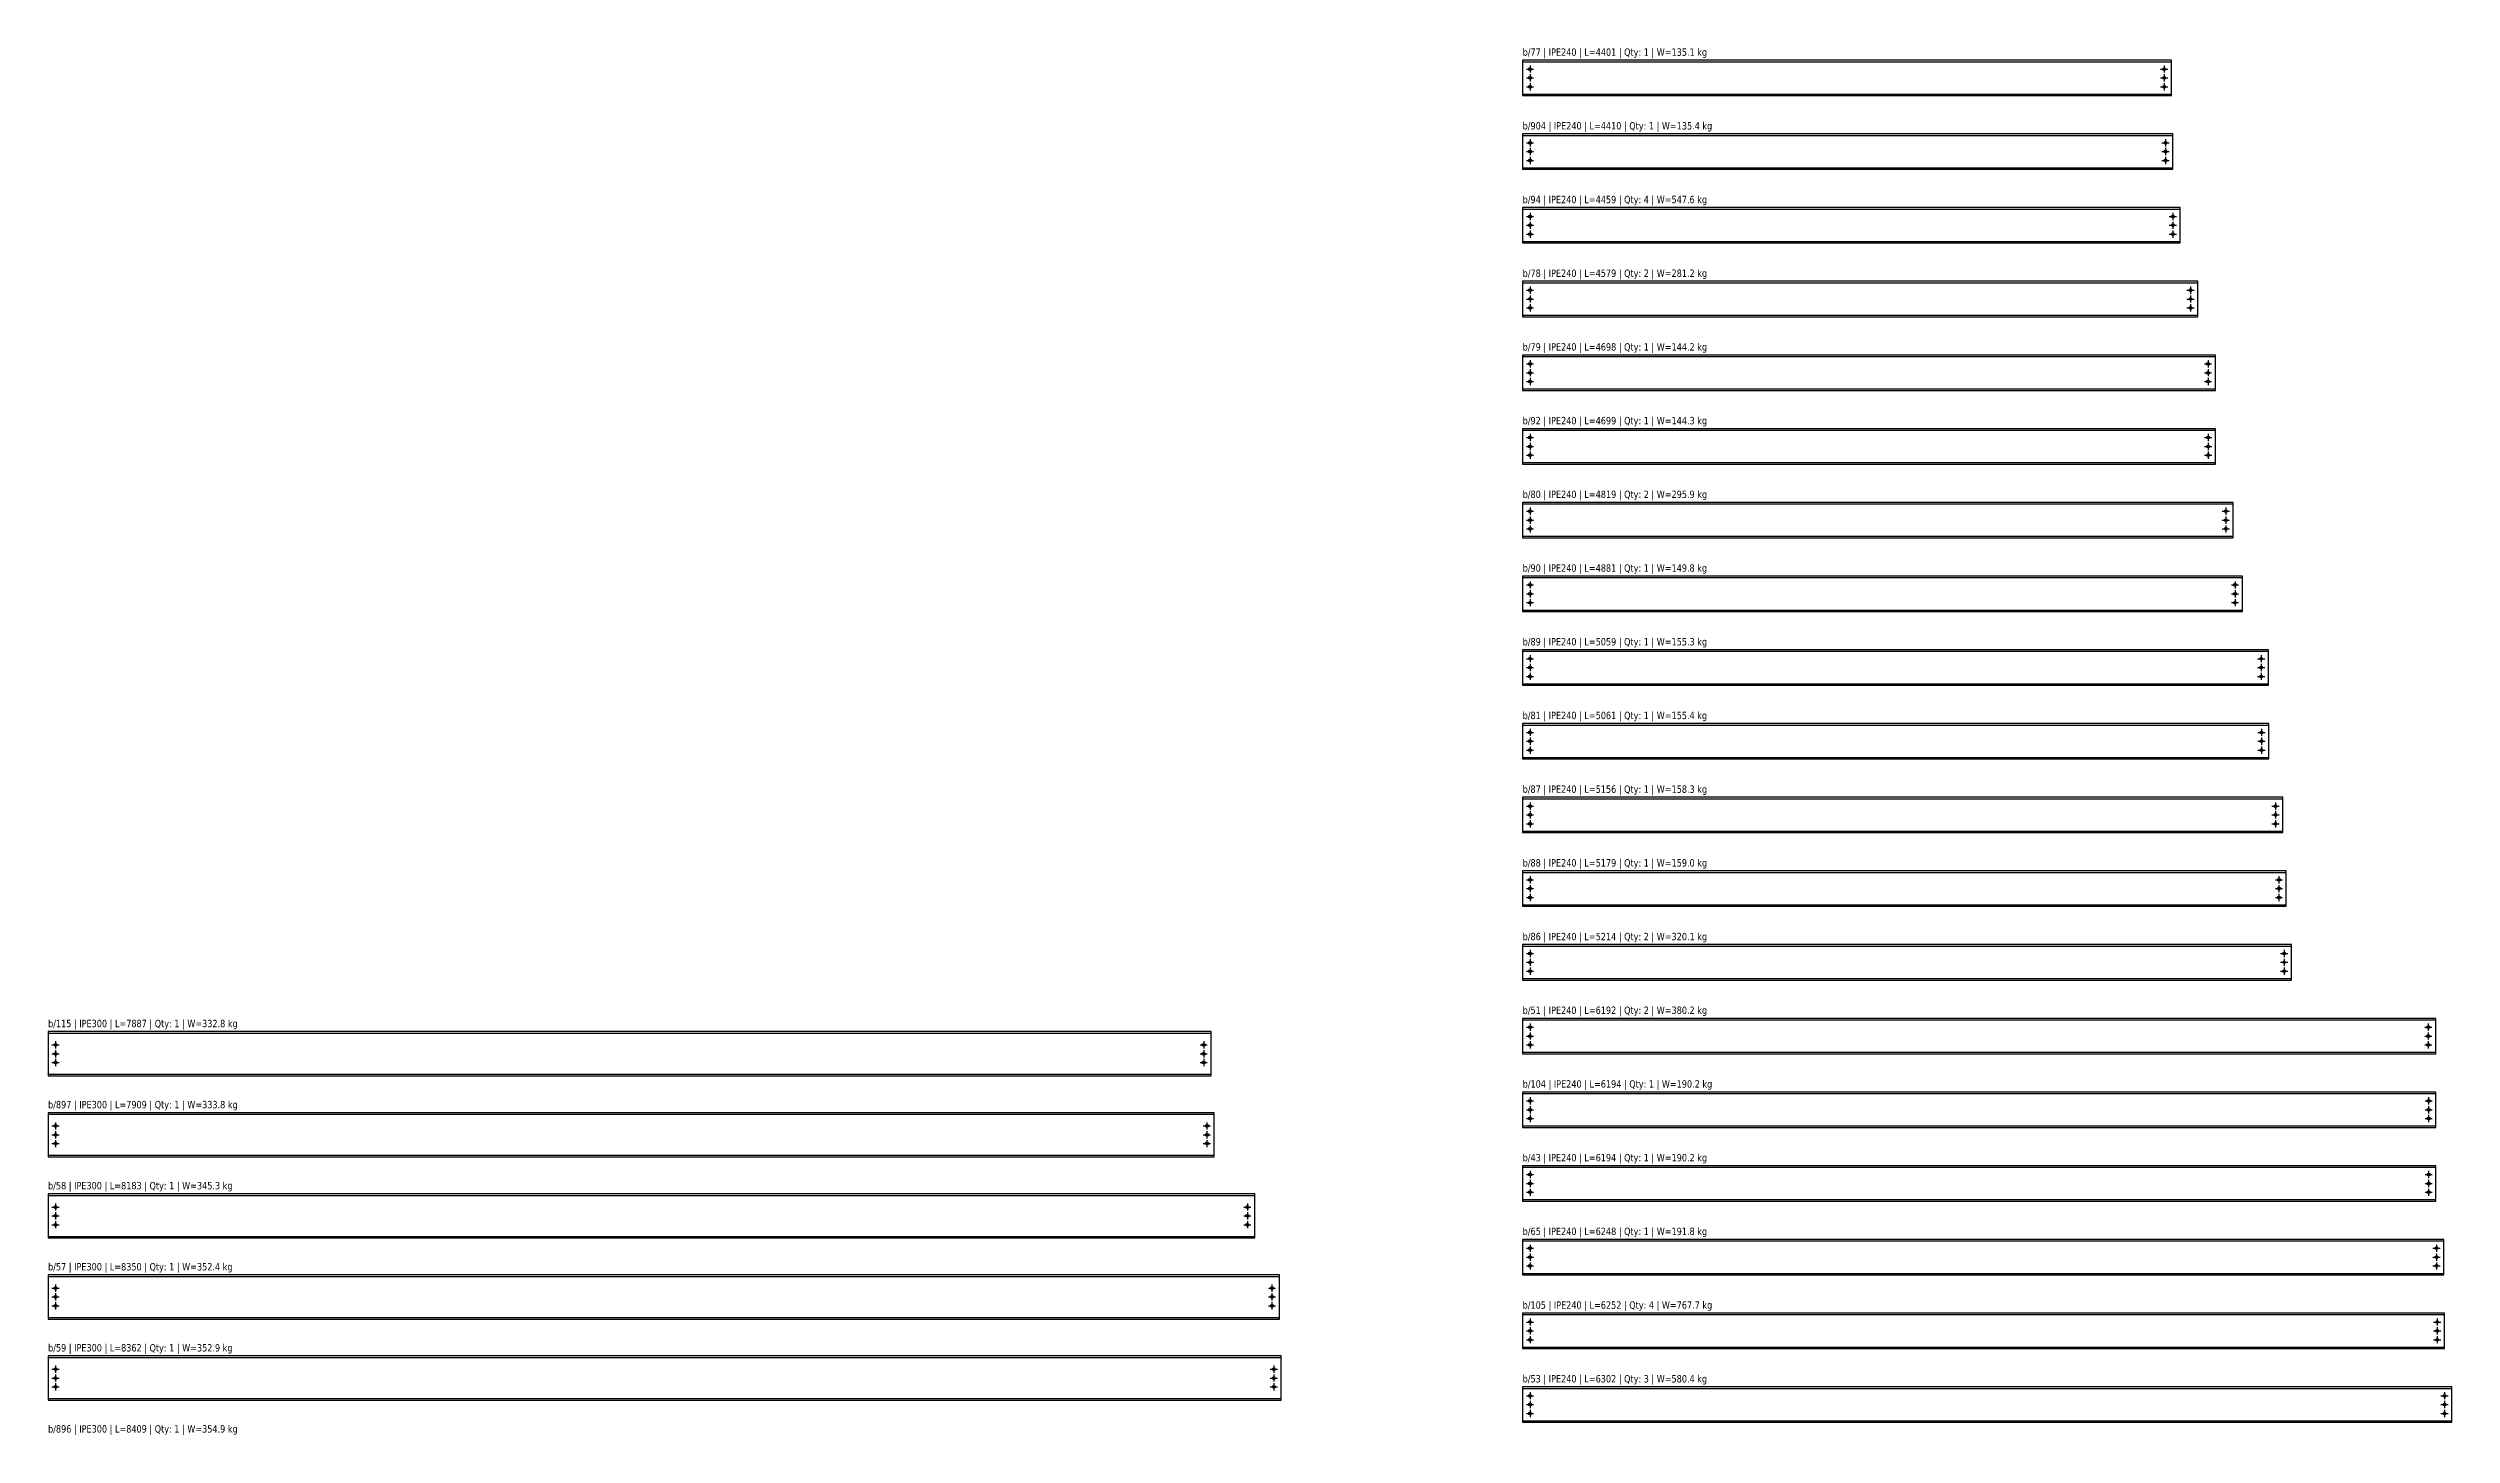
# Model space of a CAD drawing. Header units: millimetres. Extents: x 0 to 240831, y 0 to 45222.
# Drawn here: x 25000 to 41302, y 22914 to 32322 of the extents above; entities that cross this region are included whole.
import ezdxf
from ezdxf.enums import TextEntityAlignment as Align

# ---------------------------------------------------------------- set-up
doc = ezdxf.new("R2010")
doc.units = ezdxf.units.MM
doc.header["$LTSCALE"] = 1000
for name, color, linetype in [('IPE240', 2, 'Continuous'), ('IPE300', 2, 'Continuous'), ('PERFORACIONES', 1, 'Continuous'), ('TXT_GEN', 3, 'Continuous')]:
    doc.layers.add(name, color=color, linetype=linetype)
doc.styles.add('VERDNA', font='verdana.ttf', dxfattribs={"width": 0.8})

# ---------------------------------------------------------------- blocks, each defined once
blk = doc.blocks.new('D19')
at = {"layer": 'PERFORACIONES', "linetype": 'ByBlock'}
for p, q in [((-24.5, 0), (24.5, 0)), ((0, 24.5), (0, -24.5))]:
    blk.add_line(p, q, dxfattribs=at)
blk.add_circle((0, 0), 9.5, dxfattribs=at)

msp = doc.modelspace()

# ---------------------------------------------------------------- linework, layer by layer
at = {"layer": 'IPE240'}
for p, q in [((35000, 32230), (39401, 32230)), ((35000, 32010), (39401, 32010)), ((35000, 31730), (39410, 31730)), ((35000, 31510), (39410, 31510)), ((35000, 31230), (39459, 31230)), ((35000, 31010), (39459, 31010)), ((35000, 30730), (39579, 30730)), ((35000, 30510), (39579, 30510)), ((35000, 30230), (39698, 30230)), ((35000, 30010), (39698, 30010)), ((35000, 29730), (39699, 29730)), ((35000, 29510), (39699, 29510)), ((35000, 29230), (39819, 29230)), ((35000, 29010), (39819, 29010)), ((35000, 28730), (39881, 28730)), ((35000, 28510), (39881, 28510)), ((35000, 28230), (40059, 28230)), ((35000, 28010), (40059, 28010)), ((35000, 27730), (40061, 27730)), ((35000, 27510), (40061, 27510)), ((35000, 27230), (40156, 27230)), ((35000, 27010), (40156, 27010)), ((35000, 26730), (40179, 26730)), ((35000, 26510), (40179, 26510)), ((35000, 26230), (40214, 26230)), ((35000, 26010), (40214, 26010)), ((35000, 25730), (41192, 25730)), ((35000, 25510), (41192, 25510)), ((35000, 25230), (41194, 25230)), ((35000, 25010), (41194, 25010)), ((35000, 24730), (41194, 24730)), ((35000, 24510), (41194, 24510)), ((35000, 24230), (41248, 24230)), ((35000, 24010), (41248, 24010)), ((35000, 23730), (41252, 23730)), ((35000, 23510), (41252, 23510)), ((35000, 23230), (41302, 23230)), ((35000, 23010), (41302, 23010))]:
    msp.add_line(p, q, dxfattribs=at)
for points in [[(35000, 32000), (39401, 32000), (39401, 32240), (35000, 32240)], [(35000, 31500), (39410, 31500), (39410, 31740), (35000, 31740)], [(35000, 31000), (39459, 31000), (39459, 31240), (35000, 31240)], [(35000, 30500), (39579, 30500), (39579, 30740), (35000, 30740)], [(35000, 30000), (39698, 30000), (39698, 30240), (35000, 30240)], [(35000, 29500), (39699, 29500), (39699, 29740), (35000, 29740)], [(35000, 29000), (39819, 29000), (39819, 29240), (35000, 29240)], [(35000, 28500), (39881, 28500), (39881, 28740), (35000, 28740)], [(35000, 28000), (40059, 28000), (40059, 28240), (35000, 28240)], [(35000, 27500), (40061, 27500), (40061, 27740), (35000, 27740)], [(35000, 27000), (40156, 27000), (40156, 27240), (35000, 27240)], [(35000, 26500), (40179, 26500), (40179, 26740), (35000, 26740)], [(35000, 26000), (40214, 26000), (40214, 26240), (35000, 26240)], [(35000, 25500), (41192, 25500), (41192, 25740), (35000, 25740)], [(35000, 25000), (41194, 25000), (41194, 25240), (35000, 25240)], [(35000, 24500), (41194, 24500), (41194, 24740), (35000, 24740)], [(35000, 24000), (41248, 24000), (41248, 24240), (35000, 24240)], [(35000, 23500), (41252, 23500), (41252, 23740), (35000, 23740)], [(35000, 23000), (41302, 23000), (41302, 23240), (35000, 23240)]]:
    msp.add_lwpolyline(points, close=True, dxfattribs=at)
at = {"layer": 'IPE300'}
for p, q in [((25000, 25639.3), (32887, 25639.3)), ((25000, 25360.7), (32887, 25360.7)), ((25000, 25089.3), (32909, 25089.3)), ((25000, 24810.7), (32909, 24810.7)), ((25000, 24539.3), (33183, 24539.3)), ((25000, 24260.7), (33183, 24260.7)), ((25000, 23989.3), (33350, 23989.3)), ((25000, 23710.7), (33350, 23710.7)), ((25000, 23439.3), (33362, 23439.3)), ((25000, 23160.7), (33362, 23160.7))]:
    msp.add_line(p, q, dxfattribs=at)
for points in [[(25000, 25350), (32887, 25350), (32887, 25650), (25000, 25650)], [(25000, 24800), (32909, 24800), (32909, 25100), (25000, 25100)], [(25000, 24250), (33183, 24250), (33183, 24550), (25000, 24550)], [(25000, 23700), (33350, 23700), (33350, 24000), (25000, 24000)], [(25000, 23150), (33362, 23150), (33362, 23450), (25000, 23450)]]:
    msp.add_lwpolyline(points, close=True, dxfattribs=at)

# ---------------------------------------------------------------- block references
at = {"layer": 'IPE240'}
for p in [(35050, 32180), (35050, 32120), (39351, 32180), (39351, 32120), (35050, 32060), (39351, 32060), (35050, 31680), (35050, 31620), (39360, 31680), (39360, 31620), (35050, 31560), (39360, 31560), (35050, 31180), (35050, 31120), (39409, 31180), (39409, 31120), (35050, 31060), (39409, 31060), (35050, 30680), (39529, 30680), (35050, 30620), (35050, 30560), (39529, 30620), (39529, 30560), (35050, 30180), (39648, 30180), (35050, 30120), (35050, 30060), (39648, 30120), (39648, 30060), (35050, 29680), (39649, 29680), (35050, 29620), (35050, 29560), (39649, 29620), (39649, 29560), (35050, 29180), (39769, 29180), (35050, 29120), (35050, 29060), (39769, 29120), (39769, 29060), (35050, 28680), (39831, 28680), (35050, 28620), (35050, 28560), (39831, 28620), (39831, 28560), (35050, 28180), (40009, 28180), (35050, 28120), (35050, 28060), (40009, 28120), (40009, 28060), (35050, 27680), (35050, 27620), (35050, 27560), (40011, 27680), (40011, 27620), (40011, 27560), (35050, 27180), (35050, 27120), (35050, 27060), (40106, 27180), (40106, 27120), (40106, 27060), (35050, 26680), (35050, 26620), (35050, 26560), (40129, 26680), (40129, 26620), (40129, 26560), (35050, 26180), (35050, 26120), (35050, 26060), (40164, 26180), (40164, 26120), (40164, 26060), (35050, 25680), (35050, 25620), (41142, 25680), (41142, 25620), (35050, 25560), (41142, 25560), (35050, 25180), (35050, 25120), (41144, 25180), (41144, 25120), (35050, 25060), (41144, 25060), (35050, 24680), (35050, 24620), (41144, 24680), (41144, 24620), (35050, 24560), (41144, 24560), (35050, 24180), (35050, 24120), (41198, 24180), (41198, 24120), (35050, 24060), (41198, 24060), (35050, 23680), (35050, 23620), (41202, 23680), (41202, 23620), (35050, 23560), (41202, 23560), (35050, 23180), (41252, 23180), (35050, 23120), (35050, 23060), (41252, 23120), (41252, 23060)]:
    msp.add_blockref('D19', p, dxfattribs=at)
at = {"layer": 'IPE300'}
for p in [(25050, 25560), (25050, 25500), (25050, 25440), (32837, 25560), (32837, 25500), (32837, 25440), (25050, 25010), (25050, 24950), (32859, 25010), (32859, 24950), (25050, 24890), (32859, 24890), (25050, 24460), (33133, 24460), (25050, 24400), (25050, 24340), (33133, 24400), (33133, 24340), (25050, 23910), (25050, 23850), (25050, 23790), (33300, 23910), (33300, 23850), (33300, 23790), (25050, 23360), (25050, 23300), (33312, 23360), (33312, 23300), (25050, 23240), (33312, 23240)]:
    msp.add_blockref('D19', p, dxfattribs=at)

# ---------------------------------------------------------------- texts
at = {"layer": 'TXT_GEN', "style": 'VERDNA', "width": 0.8}
for s, p in [('b/77 | IPE240 | L=4401 | Qty: 1 | W=135.1 kg', (35000, 32255)), ('b/904 | IPE240 | L=4410 | Qty: 1 | W=135.4 kg', (35000, 31755)), ('b/94 | IPE240 | L=4459 | Qty: 4 | W=547.6 kg', (35000, 31255)), ('b/78 | IPE240 | L=4579 | Qty: 2 | W=281.2 kg', (35000, 30755)), ('b/79 | IPE240 | L=4698 | Qty: 1 | W=144.2 kg', (35000, 30255)), ('b/92 | IPE240 | L=4699 | Qty: 1 | W=144.3 kg', (35000, 29755)), ('b/80 | IPE240 | L=4819 | Qty: 2 | W=295.9 kg', (35000, 29255)), ('b/90 | IPE240 | L=4881 | Qty: 1 | W=149.8 kg', (35000, 28755)), ('b/89 | IPE240 | L=5059 | Qty: 1 | W=155.3 kg', (35000, 28255)), ('b/81 | IPE240 | L=5061 | Qty: 1 | W=155.4 kg', (35000, 27755)), ('b/87 | IPE240 | L=5156 | Qty: 1 | W=158.3 kg', (35000, 27255)), ('b/88 | IPE240 | L=5179 | Qty: 1 | W=159.0 kg', (35000, 26755)), ('b/86 | IPE240 | L=5214 | Qty: 2 | W=320.1 kg', (35000, 26255)), ('b/51 | IPE240 | L=6192 | Qty: 2 | W=380.2 kg', (35000, 25755)), ('b/115 | IPE300 | L=7887 | Qty: 1 | W=332.8 kg', (25000, 25665)), ('b/104 | IPE240 | L=6194 | Qty: 1 | W=190.2 kg', (35000, 25255)), ('b/897 | IPE300 | L=7909 | Qty: 1 | W=333.8 kg', (25000, 25115)), ('b/43 | IPE240 | L=6194 | Qty: 1 | W=190.2 kg', (35000, 24755)), ('b/58 | IPE300 | L=8183 | Qty: 1 | W=345.3 kg', (25000, 24565)), ('b/65 | IPE240 | L=6248 | Qty: 1 | W=191.8 kg', (35000, 24255)), ('b/57 | IPE300 | L=8350 | Qty: 1 | W=352.4 kg', (25000, 24015)), ('b/105 | IPE240 | L=6252 | Qty: 4 | W=767.7 kg', (35000, 23755)), ('b/59 | IPE300 | L=8362 | Qty: 1 | W=352.9 kg', (25000, 23465)), ('b/53 | IPE240 | L=6302 | Qty: 3 | W=580.4 kg', (35000, 23255)), ('b/896 | IPE300 | L=8409 | Qty: 1 | W=354.9 kg', (25000, 22915))]:
    msp.add_text(s, height=50, dxfattribs=at).set_placement(p, align=Align.BOTTOM_LEFT)

doc.saveas('drawing.dxf')
